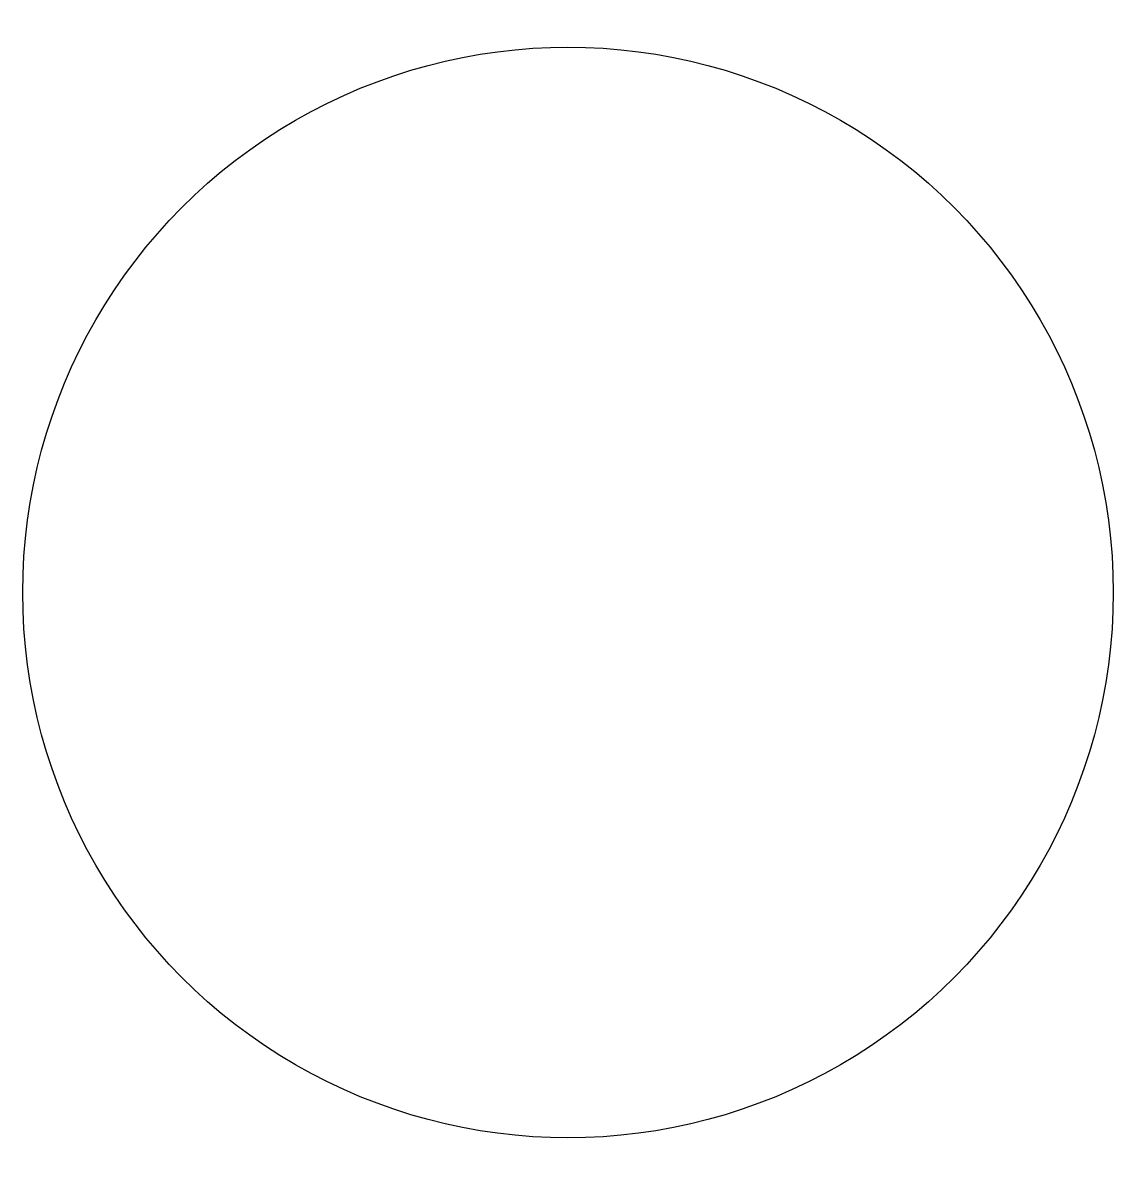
# Model space of a CAD drawing. Extents: x 0.1 to 75.9, y 0.1 to 12.3.
# Drawn here: x 72.921 to 75.923, y 9.204 to 12.34 of the extents above.
import ezdxf

# ---------------------------------------------------------------- set-up
doc = ezdxf.new("R2010")
doc.units = 0
doc.layers.add('Layer_1', color=7, linetype='CONTINUOUS')

msp = doc.modelspace()

# ---------------------------------------------------------------- linework, layer by layer
at = {"layer": 'Layer_1', "color": 7}
msp.add_lwpolyline([(75.922995, 10.772109)], close=True, dxfattribs=at)
for points in [[(73.67129, 12.072131), (74.135743, 12.340284), (74.707973, 12.340284), (75.172426, 12.072131)], [(72.920722, 10.772109), (72.920722, 11.308413), (73.206837, 11.803979), (73.67129, 12.072131)], [(75.172426, 12.072131), (75.63688, 11.803979), (75.922995, 11.308413), (75.922995, 10.772109)], [(73.67129, 9.472087), (73.206837, 9.740239), (72.920722, 10.235805), (72.920722, 10.772109)], [(75.922995, 10.772109), (75.922995, 10.235805), (75.63688, 9.740239), (75.172426, 9.472087)], [(75.172426, 9.472087), (74.707973, 9.203934), (74.135743, 9.203934), (73.67129, 9.472087)]]:
    msp.add_open_spline(points, degree=3, dxfattribs=at)

doc.saveas('drawing.dxf')
